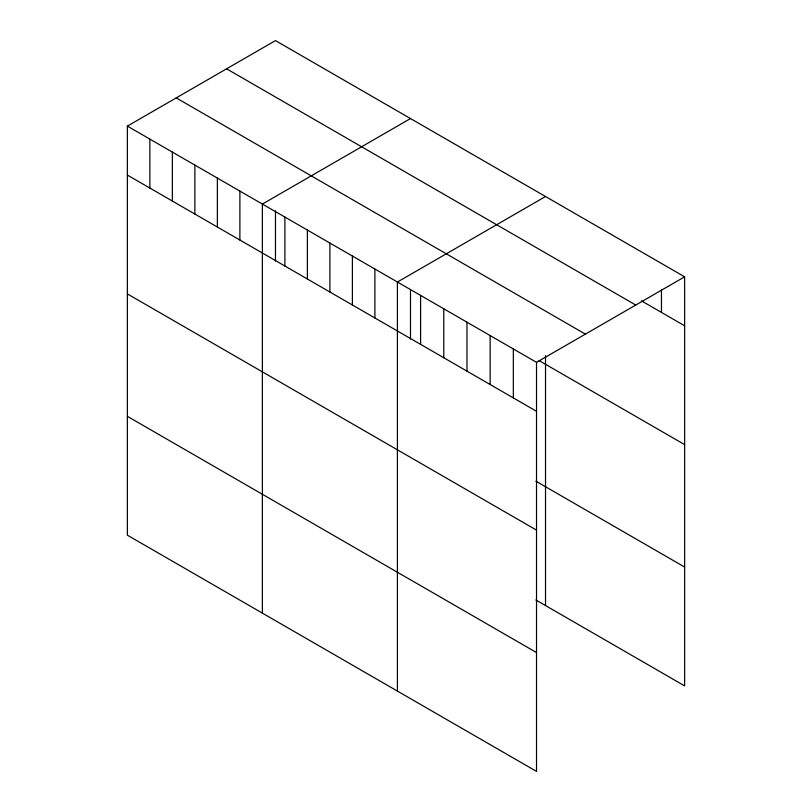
<?xml version="1.0" encoding="UTF-8"?>
<svg xmlns="http://www.w3.org/2000/svg" width="812" height="812" viewBox="0 0 812 812"><rect width="100%" height="100%" fill="white"/><g stroke="black" fill="none" stroke-linecap="round" stroke-linejoin="round"><path stroke-width="1.22" d="M127.362 126.114L536.529 362.345L536.529 771.4L127.362 535.169L127.362 126.114L275.471 40.6L684.638 276.831L684.638 685.886L535.879 599.997M410.496 118.552L262.388 204.066L262.388 613.131M545.522 196.514L397.413 282.028L397.413 691.083M536.529 362.345L684.638 276.831M641.429 300.836L684.638 325.785M226.599 68.817L635.766 305.048M176.234 97.897L585.401 334.128M539.097 360.589L684.638 444.621M127.362 175.067L536.529 411.298M535.879 481.171L684.638 567.05M127.362 293.903L536.529 530.134M127.362 416.333L536.529 652.564M661.455 289.803L661.455 312.397M545.522 355.636L545.522 605.569M513.336 348.957L513.336 397.91M490.154 335.569L490.154 384.523M466.971 322.181L466.971 371.145M443.778 308.793L443.778 357.757M420.596 295.416L420.596 344.369M410.496 290.016L410.496 338.99M374.9 269.036L374.9 317.989M352.398 256.044L352.398 304.997M329.895 243.052L329.895 292.005M307.393 230.05L307.393 279.013M284.89 217.058L284.89 266.021M275.471 210.836L275.471 261.038M239.885 191.074L239.885 240.037M217.372 178.082L217.372 227.045M194.87 165.09L194.87 214.043M172.367 152.098L172.367 201.051M149.865 139.106L149.865 188.059"/></g></svg>
